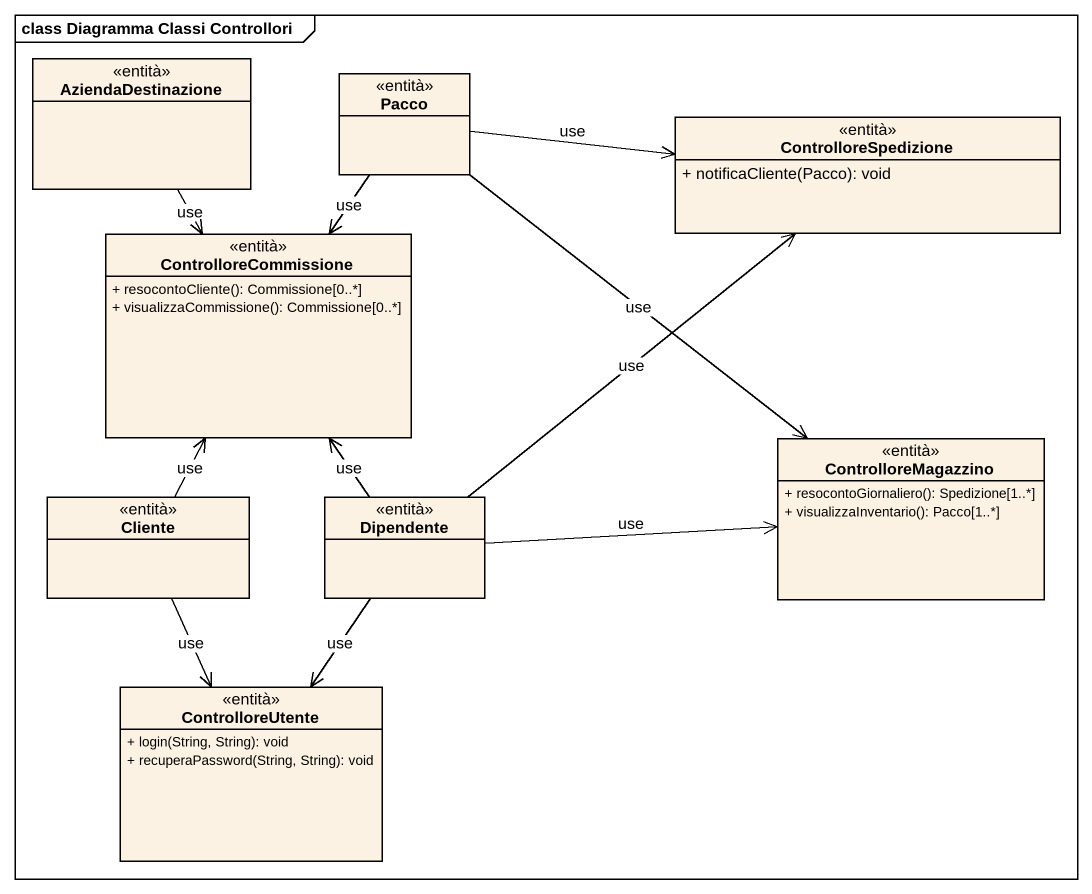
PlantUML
@startuml
mainframe class Diagramma Classi Controllori
hide circle
hide empty members
skinparam classAttributeIconSize 0
class AziendaDestinazione <<entità>>
class Pacco <<entità>>
class ControlloreSpedizione <<entità>> {
  + notificaCliente(Pacco): void
}
class ControlloreCommissione <<entità>> {
  + resocontoCliente(): Commissione[0..*]
  + visualizzaCommissione(): Commissione[0..*]
}
class ControlloreMagazzino <<entità>> {
  + resocontoGiornaliero(): Spedizione[1..*]
  + visualizzaInventario(): Pacco[1..*]
}
class Cliente <<entità>>
class Dipendente <<entità>>
class ControlloreUtente <<entità>> {
  + login(String, String): void
  + recuperaPassword(String, String): void
}
AziendaDestinazione --> ControlloreCommissione : use
Pacco -right-> ControlloreSpedizione : use
Pacco --> ControlloreCommissione : use
Pacco --> ControlloreMagazzino : use
Cliente -up-> ControlloreCommissione : use
Dipendente -up-> ControlloreSpedizione : use
Dipendente -up-> ControlloreCommissione : use
Dipendente -right-> ControlloreMagazzino : use
Dipendente --> ControlloreUtente : use
ControlloreUtente <-up- Cliente : use
@enduml
